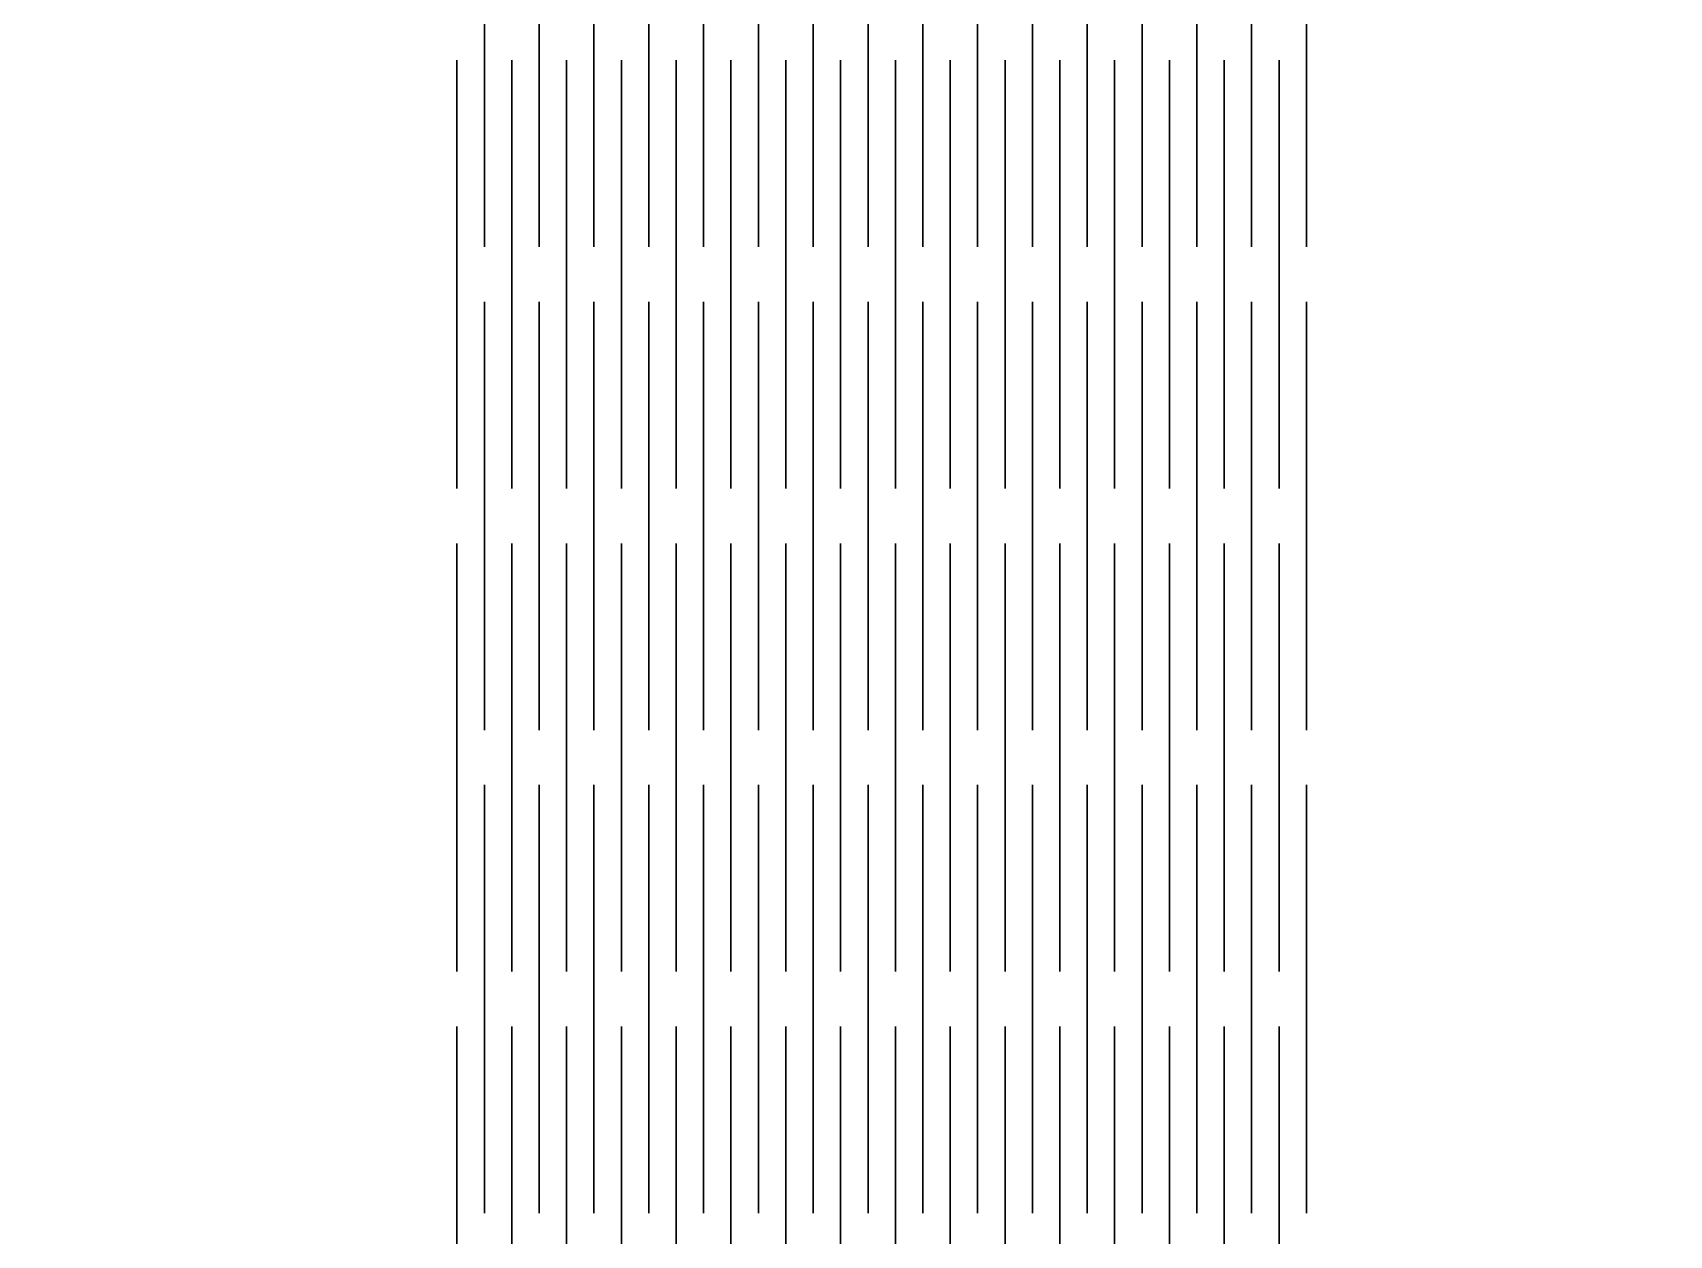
# Model space of a CAD drawing. Header units: millimetres. Extents: x -185 to 230, y -265 to 15.
# Drawn here: x -93.8 to -4.3, y -166.2 to -100.5 of the extents above; entities that cross this region are included whole.
import ezdxf

# ---------------------------------------------------------------- set-up
doc = ezdxf.new("R2010")
doc.units = ezdxf.units.MM
doc.header["$MEASUREMENT"] = 0
doc.layers.add('Layer 1', color=7, linetype='Continuous')

msp = doc.modelspace()

# ---------------------------------------------------------------- linework, layer by layer
at = {"layer": 'Layer 1'}
for points, knots in [([(-183.2829, -220.8256), (-183.2829, -220.8256), (-183.2829, -59.3607), (-183.2829, -59.3607), (-183.2829, -59.3607), (-183.2829, -59.3607), (85.8667, -59.3607), (85.8667, -59.3607), (85.8667, -59.3607), (85.8667, -59.3607), (85.8667, -220.8256), (85.8667, -220.8256), (85.8667, -220.8256), (85.8667, -220.8256), (-183.2829, -220.8256), (-183.2829, -220.8256)], [0, 0, 0, 0, 0.2, 0.2, 0.2, 0.2, 0.4, 0.4, 0.4, 0.4, 0.6, 0.6, 0.6, 0.6, 1, 1, 1, 1]), ([(-69.0958, -88.7714), (-69.0958, -88.7714), (-69.0958, -112.1822), (-69.0958, -112.1822), (-69.0958, -112.1822), (-69.0958, -112.1822), (-69.0958, -88.7714), (-69.0958, -88.7714)], [0, 0, 0, 0, 0.3333333, 0.3333333, 0.3333333, 0.3333333, 1, 1, 1, 1]), ([(-66.0991, -88.7714), (-66.0991, -88.7714), (-66.0991, -112.1822), (-66.0991, -112.1822), (-66.0991, -112.1822), (-66.0991, -112.1822), (-66.0991, -88.7714), (-66.0991, -88.7714)], [0, 0, 0, 0, 0.3333333, 0.3333333, 0.3333333, 0.3333333, 1, 1, 1, 1]), ([(-63.1024, -88.7714), (-63.1024, -88.7714), (-63.1024, -112.1822), (-63.1024, -112.1822), (-63.1024, -112.1822), (-63.1024, -112.1822), (-63.1024, -88.7714), (-63.1024, -88.7714)], [0, 0, 0, 0, 0.3333333, 0.3333333, 0.3333333, 0.3333333, 1, 1, 1, 1]), ([(-60.1057, -88.7714), (-60.1057, -88.7714), (-60.1057, -112.1822), (-60.1057, -112.1822), (-60.1057, -112.1822), (-60.1057, -112.1822), (-60.1057, -88.7714), (-60.1057, -88.7714)], [0, 0, 0, 0, 0.3333333, 0.3333333, 0.3333333, 0.3333333, 1, 1, 1, 1]), ([(-57.1091, -88.7714), (-57.1091, -88.7714), (-57.1091, -112.1822), (-57.1091, -112.1822), (-57.1091, -112.1822), (-57.1091, -112.1822), (-57.1091, -88.7714), (-57.1091, -88.7714)], [0, 0, 0, 0, 0.3333333, 0.3333333, 0.3333333, 0.3333333, 1, 1, 1, 1]), ([(-54.1124, -88.7714), (-54.1124, -88.7714), (-54.1124, -112.1822), (-54.1124, -112.1822), (-54.1124, -112.1822), (-54.1124, -112.1822), (-54.1124, -88.7714), (-54.1124, -88.7714)], [0, 0, 0, 0, 0.3333333, 0.3333333, 0.3333333, 0.3333333, 1, 1, 1, 1]), ([(-51.1157, -88.7714), (-51.1157, -88.7714), (-51.1157, -112.1822), (-51.1157, -112.1822), (-51.1157, -112.1822), (-51.1157, -112.1822), (-51.1157, -88.7714), (-51.1157, -88.7714)], [0, 0, 0, 0, 0.3333333, 0.3333333, 0.3333333, 0.3333333, 1, 1, 1, 1]), ([(-48.119, -88.7714), (-48.119, -88.7714), (-48.119, -112.1822), (-48.119, -112.1822), (-48.119, -112.1822), (-48.119, -112.1822), (-48.119, -88.7714), (-48.119, -88.7714)], [0, 0, 0, 0, 0.3333333, 0.3333333, 0.3333333, 0.3333333, 1, 1, 1, 1]), ([(-45.1224, -88.7714), (-45.1224, -88.7714), (-45.1224, -112.1822), (-45.1224, -112.1822), (-45.1224, -112.1822), (-45.1224, -112.1822), (-45.1224, -88.7714), (-45.1224, -88.7714)], [0, 0, 0, 0, 0.3333333, 0.3333333, 0.3333333, 0.3333333, 1, 1, 1, 1]), ([(-42.1257, -88.7714), (-42.1257, -88.7714), (-42.1257, -112.1822), (-42.1257, -112.1822), (-42.1257, -112.1822), (-42.1257, -112.1822), (-42.1257, -88.7714), (-42.1257, -88.7714)], [0, 0, 0, 0, 0.3333333, 0.3333333, 0.3333333, 0.3333333, 1, 1, 1, 1]), ([(-39.129, -88.7714), (-39.129, -88.7714), (-39.129, -112.1822), (-39.129, -112.1822), (-39.129, -112.1822), (-39.129, -112.1822), (-39.129, -88.7714), (-39.129, -88.7714)], [0, 0, 0, 0, 0.3333333, 0.3333333, 0.3333333, 0.3333333, 1, 1, 1, 1]), ([(-36.1324, -88.7714), (-36.1324, -88.7714), (-36.1324, -112.1822), (-36.1324, -112.1822), (-36.1324, -112.1822), (-36.1324, -112.1822), (-36.1324, -88.7714), (-36.1324, -88.7714)], [0, 0, 0, 0, 0.3333333, 0.3333333, 0.3333333, 0.3333333, 1, 1, 1, 1]), ([(-33.1357, -88.7714), (-33.1357, -88.7714), (-33.1357, -112.1822), (-33.1357, -112.1822), (-33.1357, -112.1822), (-33.1357, -112.1822), (-33.1357, -88.7714), (-33.1357, -88.7714)], [0, 0, 0, 0, 0.3333333, 0.3333333, 0.3333333, 0.3333333, 1, 1, 1, 1]), ([(-30.139, -88.7714), (-30.139, -88.7714), (-30.139, -112.1822), (-30.139, -112.1822), (-30.139, -112.1822), (-30.139, -112.1822), (-30.139, -88.7714), (-30.139, -88.7714)], [0, 0, 0, 0, 0.3333333, 0.3333333, 0.3333333, 0.3333333, 1, 1, 1, 1]), ([(-27.1423, -88.7714), (-27.1423, -88.7714), (-27.1423, -112.1822), (-27.1423, -112.1822), (-27.1423, -112.1822), (-27.1423, -112.1822), (-27.1423, -88.7714), (-27.1423, -88.7714)], [0, 0, 0, 0, 0.3333333, 0.3333333, 0.3333333, 0.3333333, 1, 1, 1, 1]), ([(-24.1457, -88.7714), (-24.1457, -88.7714), (-24.1457, -112.1822), (-24.1457, -112.1822), (-24.1457, -112.1822), (-24.1457, -112.1822), (-24.1457, -88.7714), (-24.1457, -88.7714)], [0, 0, 0, 0, 0.3333333, 0.3333333, 0.3333333, 0.3333333, 1, 1, 1, 1]), ([(-70.5941, -125.3876), (-70.5941, -125.3876), (-70.5941, -101.9768), (-70.5941, -101.9768), (-70.5941, -101.9768), (-70.5941, -101.9768), (-70.5941, -125.3876), (-70.5941, -125.3876)], [0, 0, 0, 0, 0.3333333, 0.3333333, 0.3333333, 0.3333333, 1, 1, 1, 1]), ([(-67.5974, -125.3876), (-67.5974, -125.3876), (-67.5974, -101.9768), (-67.5974, -101.9768), (-67.5974, -101.9768), (-67.5974, -101.9768), (-67.5974, -125.3876), (-67.5974, -125.3876)], [0, 0, 0, 0, 0.3333333, 0.3333333, 0.3333333, 0.3333333, 1, 1, 1, 1]), ([(-64.6007, -125.3876), (-64.6007, -125.3876), (-64.6007, -101.9768), (-64.6007, -101.9768), (-64.6007, -101.9768), (-64.6007, -101.9768), (-64.6007, -125.3876), (-64.6007, -125.3876)], [0, 0, 0, 0, 0.3333333, 0.3333333, 0.3333333, 0.3333333, 1, 1, 1, 1]), ([(-61.6041, -125.3876), (-61.6041, -125.3876), (-61.6041, -101.9768), (-61.6041, -101.9768), (-61.6041, -101.9768), (-61.6041, -101.9768), (-61.6041, -125.3876), (-61.6041, -125.3876)], [0, 0, 0, 0, 0.3333333, 0.3333333, 0.3333333, 0.3333333, 1, 1, 1, 1]), ([(-58.6074, -125.3876), (-58.6074, -125.3876), (-58.6074, -101.9768), (-58.6074, -101.9768), (-58.6074, -101.9768), (-58.6074, -101.9768), (-58.6074, -125.3876), (-58.6074, -125.3876)], [0, 0, 0, 0, 0.3333333, 0.3333333, 0.3333333, 0.3333333, 1, 1, 1, 1]), ([(-55.6107, -125.3876), (-55.6107, -125.3876), (-55.6107, -101.9768), (-55.6107, -101.9768), (-55.6107, -101.9768), (-55.6107, -101.9768), (-55.6107, -125.3876), (-55.6107, -125.3876)], [0, 0, 0, 0, 0.3333333, 0.3333333, 0.3333333, 0.3333333, 1, 1, 1, 1]), ([(-52.6141, -125.3876), (-52.6141, -125.3876), (-52.6141, -101.9768), (-52.6141, -101.9768), (-52.6141, -101.9768), (-52.6141, -101.9768), (-52.6141, -125.3876), (-52.6141, -125.3876)], [0, 0, 0, 0, 0.3333333, 0.3333333, 0.3333333, 0.3333333, 1, 1, 1, 1]), ([(-49.6174, -125.3876), (-49.6174, -125.3876), (-49.6174, -101.9768), (-49.6174, -101.9768), (-49.6174, -101.9768), (-49.6174, -101.9768), (-49.6174, -125.3876), (-49.6174, -125.3876)], [0, 0, 0, 0, 0.3333333, 0.3333333, 0.3333333, 0.3333333, 1, 1, 1, 1]), ([(-46.6207, -125.3876), (-46.6207, -125.3876), (-46.6207, -101.9768), (-46.6207, -101.9768), (-46.6207, -101.9768), (-46.6207, -101.9768), (-46.6207, -125.3876), (-46.6207, -125.3876)], [0, 0, 0, 0, 0.3333333, 0.3333333, 0.3333333, 0.3333333, 1, 1, 1, 1]), ([(-43.624, -125.3876), (-43.624, -125.3876), (-43.624, -101.9768), (-43.624, -101.9768), (-43.624, -101.9768), (-43.624, -101.9768), (-43.624, -125.3876), (-43.624, -125.3876)], [0, 0, 0, 0, 0.3333333, 0.3333333, 0.3333333, 0.3333333, 1, 1, 1, 1]), ([(-40.6274, -125.3876), (-40.6274, -125.3876), (-40.6274, -101.9768), (-40.6274, -101.9768), (-40.6274, -101.9768), (-40.6274, -101.9768), (-40.6274, -125.3876), (-40.6274, -125.3876)], [0, 0, 0, 0, 0.3333333, 0.3333333, 0.3333333, 0.3333333, 1, 1, 1, 1]), ([(-37.6307, -125.3876), (-37.6307, -125.3876), (-37.6307, -101.9768), (-37.6307, -101.9768), (-37.6307, -101.9768), (-37.6307, -101.9768), (-37.6307, -125.3876), (-37.6307, -125.3876)], [0, 0, 0, 0, 0.3333333, 0.3333333, 0.3333333, 0.3333333, 1, 1, 1, 1]), ([(-34.634, -125.3876), (-34.634, -125.3876), (-34.634, -101.9768), (-34.634, -101.9768), (-34.634, -101.9768), (-34.634, -101.9768), (-34.634, -125.3876), (-34.634, -125.3876)], [0, 0, 0, 0, 0.3333333, 0.3333333, 0.3333333, 0.3333333, 1, 1, 1, 1]), ([(-31.6373, -125.3876), (-31.6373, -125.3876), (-31.6373, -101.9768), (-31.6373, -101.9768), (-31.6373, -101.9768), (-31.6373, -101.9768), (-31.6373, -125.3876), (-31.6373, -125.3876)], [0, 0, 0, 0, 0.3333333, 0.3333333, 0.3333333, 0.3333333, 1, 1, 1, 1]), ([(-28.6407, -125.3876), (-28.6407, -125.3876), (-28.6407, -101.9768), (-28.6407, -101.9768), (-28.6407, -101.9768), (-28.6407, -101.9768), (-28.6407, -125.3876), (-28.6407, -125.3876)], [0, 0, 0, 0, 0.3333333, 0.3333333, 0.3333333, 0.3333333, 1, 1, 1, 1]), ([(-25.644, -125.3876), (-25.644, -125.3876), (-25.644, -101.9768), (-25.644, -101.9768), (-25.644, -101.9768), (-25.644, -101.9768), (-25.644, -125.3876), (-25.644, -125.3876)], [0, 0, 0, 0, 0.3333333, 0.3333333, 0.3333333, 0.3333333, 1, 1, 1, 1]), ([(-69.0958, -115.1822), (-69.0958, -115.1822), (-69.0958, -138.593), (-69.0958, -138.593), (-69.0958, -138.593), (-69.0958, -138.593), (-69.0958, -115.1822), (-69.0958, -115.1822)], [0, 0, 0, 0, 0.3333333, 0.3333333, 0.3333333, 0.3333333, 1, 1, 1, 1]), ([(-66.0991, -115.1822), (-66.0991, -115.1822), (-66.0991, -138.593), (-66.0991, -138.593), (-66.0991, -138.593), (-66.0991, -138.593), (-66.0991, -115.1822), (-66.0991, -115.1822)], [0, 0, 0, 0, 0.3333333, 0.3333333, 0.3333333, 0.3333333, 1, 1, 1, 1]), ([(-63.1024, -115.1822), (-63.1024, -115.1822), (-63.1024, -138.593), (-63.1024, -138.593), (-63.1024, -138.593), (-63.1024, -138.593), (-63.1024, -115.1822), (-63.1024, -115.1822)], [0, 0, 0, 0, 0.3333333, 0.3333333, 0.3333333, 0.3333333, 1, 1, 1, 1]), ([(-60.1057, -115.1822), (-60.1057, -115.1822), (-60.1057, -138.593), (-60.1057, -138.593), (-60.1057, -138.593), (-60.1057, -138.593), (-60.1057, -115.1822), (-60.1057, -115.1822)], [0, 0, 0, 0, 0.3333333, 0.3333333, 0.3333333, 0.3333333, 1, 1, 1, 1]), ([(-57.1091, -115.1822), (-57.1091, -115.1822), (-57.1091, -138.593), (-57.1091, -138.593), (-57.1091, -138.593), (-57.1091, -138.593), (-57.1091, -115.1822), (-57.1091, -115.1822)], [0, 0, 0, 0, 0.3333333, 0.3333333, 0.3333333, 0.3333333, 1, 1, 1, 1]), ([(-54.1124, -115.1822), (-54.1124, -115.1822), (-54.1124, -138.593), (-54.1124, -138.593), (-54.1124, -138.593), (-54.1124, -138.593), (-54.1124, -115.1822), (-54.1124, -115.1822)], [0, 0, 0, 0, 0.3333333, 0.3333333, 0.3333333, 0.3333333, 1, 1, 1, 1]), ([(-51.1157, -115.1822), (-51.1157, -115.1822), (-51.1157, -138.593), (-51.1157, -138.593), (-51.1157, -138.593), (-51.1157, -138.593), (-51.1157, -115.1822), (-51.1157, -115.1822)], [0, 0, 0, 0, 0.3333333, 0.3333333, 0.3333333, 0.3333333, 1, 1, 1, 1]), ([(-48.119, -115.1822), (-48.119, -115.1822), (-48.119, -138.593), (-48.119, -138.593), (-48.119, -138.593), (-48.119, -138.593), (-48.119, -115.1822), (-48.119, -115.1822)], [0, 0, 0, 0, 0.3333333, 0.3333333, 0.3333333, 0.3333333, 1, 1, 1, 1]), ([(-45.1224, -115.1822), (-45.1224, -115.1822), (-45.1224, -138.593), (-45.1224, -138.593), (-45.1224, -138.593), (-45.1224, -138.593), (-45.1224, -115.1822), (-45.1224, -115.1822)], [0, 0, 0, 0, 0.3333333, 0.3333333, 0.3333333, 0.3333333, 1, 1, 1, 1]), ([(-42.1257, -115.1822), (-42.1257, -115.1822), (-42.1257, -138.593), (-42.1257, -138.593), (-42.1257, -138.593), (-42.1257, -138.593), (-42.1257, -115.1822), (-42.1257, -115.1822)], [0, 0, 0, 0, 0.3333333, 0.3333333, 0.3333333, 0.3333333, 1, 1, 1, 1]), ([(-39.129, -115.1822), (-39.129, -115.1822), (-39.129, -138.593), (-39.129, -138.593), (-39.129, -138.593), (-39.129, -138.593), (-39.129, -115.1822), (-39.129, -115.1822)], [0, 0, 0, 0, 0.3333333, 0.3333333, 0.3333333, 0.3333333, 1, 1, 1, 1]), ([(-36.1324, -115.1822), (-36.1324, -115.1822), (-36.1324, -138.593), (-36.1324, -138.593), (-36.1324, -138.593), (-36.1324, -138.593), (-36.1324, -115.1822), (-36.1324, -115.1822)], [0, 0, 0, 0, 0.3333333, 0.3333333, 0.3333333, 0.3333333, 1, 1, 1, 1]), ([(-33.1357, -115.1822), (-33.1357, -115.1822), (-33.1357, -138.593), (-33.1357, -138.593), (-33.1357, -138.593), (-33.1357, -138.593), (-33.1357, -115.1822), (-33.1357, -115.1822)], [0, 0, 0, 0, 0.3333333, 0.3333333, 0.3333333, 0.3333333, 1, 1, 1, 1]), ([(-30.139, -115.1822), (-30.139, -115.1822), (-30.139, -138.593), (-30.139, -138.593), (-30.139, -138.593), (-30.139, -138.593), (-30.139, -115.1822), (-30.139, -115.1822)], [0, 0, 0, 0, 0.3333333, 0.3333333, 0.3333333, 0.3333333, 1, 1, 1, 1]), ([(-27.1423, -115.1822), (-27.1423, -115.1822), (-27.1423, -138.593), (-27.1423, -138.593), (-27.1423, -138.593), (-27.1423, -138.593), (-27.1423, -115.1822), (-27.1423, -115.1822)], [0, 0, 0, 0, 0.3333333, 0.3333333, 0.3333333, 0.3333333, 1, 1, 1, 1]), ([(-24.1457, -115.1822), (-24.1457, -115.1822), (-24.1457, -138.593), (-24.1457, -138.593), (-24.1457, -138.593), (-24.1457, -138.593), (-24.1457, -115.1822), (-24.1457, -115.1822)], [0, 0, 0, 0, 0.3333333, 0.3333333, 0.3333333, 0.3333333, 1, 1, 1, 1]), ([(-70.5941, -151.7985), (-70.5941, -151.7985), (-70.5941, -128.3877), (-70.5941, -128.3877), (-70.5941, -128.3877), (-70.5941, -128.3877), (-70.5941, -151.7985), (-70.5941, -151.7985)], [0, 0, 0, 0, 0.3333333, 0.3333333, 0.3333333, 0.3333333, 1, 1, 1, 1]), ([(-67.5974, -151.7985), (-67.5974, -151.7985), (-67.5974, -128.3877), (-67.5974, -128.3877), (-67.5974, -128.3877), (-67.5974, -128.3877), (-67.5974, -151.7985), (-67.5974, -151.7985)], [0, 0, 0, 0, 0.3333333, 0.3333333, 0.3333333, 0.3333333, 1, 1, 1, 1]), ([(-64.6007, -151.7985), (-64.6007, -151.7985), (-64.6007, -128.3877), (-64.6007, -128.3877), (-64.6007, -128.3877), (-64.6007, -128.3877), (-64.6007, -151.7985), (-64.6007, -151.7985)], [0, 0, 0, 0, 0.3333333, 0.3333333, 0.3333333, 0.3333333, 1, 1, 1, 1]), ([(-61.6041, -151.7985), (-61.6041, -151.7985), (-61.6041, -128.3877), (-61.6041, -128.3877), (-61.6041, -128.3877), (-61.6041, -128.3877), (-61.6041, -151.7985), (-61.6041, -151.7985)], [0, 0, 0, 0, 0.3333333, 0.3333333, 0.3333333, 0.3333333, 1, 1, 1, 1]), ([(-58.6074, -151.7985), (-58.6074, -151.7985), (-58.6074, -128.3877), (-58.6074, -128.3877), (-58.6074, -128.3877), (-58.6074, -128.3877), (-58.6074, -151.7985), (-58.6074, -151.7985)], [0, 0, 0, 0, 0.3333333, 0.3333333, 0.3333333, 0.3333333, 1, 1, 1, 1]), ([(-55.6107, -151.7985), (-55.6107, -151.7985), (-55.6107, -128.3877), (-55.6107, -128.3877), (-55.6107, -128.3877), (-55.6107, -128.3877), (-55.6107, -151.7985), (-55.6107, -151.7985)], [0, 0, 0, 0, 0.3333333, 0.3333333, 0.3333333, 0.3333333, 1, 1, 1, 1]), ([(-52.6141, -151.7985), (-52.6141, -151.7985), (-52.6141, -128.3877), (-52.6141, -128.3877), (-52.6141, -128.3877), (-52.6141, -128.3877), (-52.6141, -151.7985), (-52.6141, -151.7985)], [0, 0, 0, 0, 0.3333333, 0.3333333, 0.3333333, 0.3333333, 1, 1, 1, 1]), ([(-49.6174, -151.7985), (-49.6174, -151.7985), (-49.6174, -128.3877), (-49.6174, -128.3877), (-49.6174, -128.3877), (-49.6174, -128.3877), (-49.6174, -151.7985), (-49.6174, -151.7985)], [0, 0, 0, 0, 0.3333333, 0.3333333, 0.3333333, 0.3333333, 1, 1, 1, 1]), ([(-46.6207, -151.7985), (-46.6207, -151.7985), (-46.6207, -128.3877), (-46.6207, -128.3877), (-46.6207, -128.3877), (-46.6207, -128.3877), (-46.6207, -151.7985), (-46.6207, -151.7985)], [0, 0, 0, 0, 0.3333333, 0.3333333, 0.3333333, 0.3333333, 1, 1, 1, 1]), ([(-43.624, -151.7985), (-43.624, -151.7985), (-43.624, -128.3877), (-43.624, -128.3877), (-43.624, -128.3877), (-43.624, -128.3877), (-43.624, -151.7985), (-43.624, -151.7985)], [0, 0, 0, 0, 0.3333333, 0.3333333, 0.3333333, 0.3333333, 1, 1, 1, 1]), ([(-40.6274, -151.7985), (-40.6274, -151.7985), (-40.6274, -128.3877), (-40.6274, -128.3877), (-40.6274, -128.3877), (-40.6274, -128.3877), (-40.6274, -151.7985), (-40.6274, -151.7985)], [0, 0, 0, 0, 0.3333333, 0.3333333, 0.3333333, 0.3333333, 1, 1, 1, 1]), ([(-37.6307, -151.7985), (-37.6307, -151.7985), (-37.6307, -128.3877), (-37.6307, -128.3877), (-37.6307, -128.3877), (-37.6307, -128.3877), (-37.6307, -151.7985), (-37.6307, -151.7985)], [0, 0, 0, 0, 0.3333333, 0.3333333, 0.3333333, 0.3333333, 1, 1, 1, 1]), ([(-34.634, -151.7985), (-34.634, -151.7985), (-34.634, -128.3877), (-34.634, -128.3877), (-34.634, -128.3877), (-34.634, -128.3877), (-34.634, -151.7985), (-34.634, -151.7985)], [0, 0, 0, 0, 0.3333333, 0.3333333, 0.3333333, 0.3333333, 1, 1, 1, 1]), ([(-31.6373, -151.7985), (-31.6373, -151.7985), (-31.6373, -128.3877), (-31.6373, -128.3877), (-31.6373, -128.3877), (-31.6373, -128.3877), (-31.6373, -151.7985), (-31.6373, -151.7985)], [0, 0, 0, 0, 0.3333333, 0.3333333, 0.3333333, 0.3333333, 1, 1, 1, 1]), ([(-28.6407, -151.7985), (-28.6407, -151.7985), (-28.6407, -128.3877), (-28.6407, -128.3877), (-28.6407, -128.3877), (-28.6407, -128.3877), (-28.6407, -151.7985), (-28.6407, -151.7985)], [0, 0, 0, 0, 0.3333333, 0.3333333, 0.3333333, 0.3333333, 1, 1, 1, 1]), ([(-25.644, -151.7985), (-25.644, -151.7985), (-25.644, -128.3877), (-25.644, -128.3877), (-25.644, -128.3877), (-25.644, -128.3877), (-25.644, -151.7985), (-25.644, -151.7985)], [0, 0, 0, 0, 0.3333333, 0.3333333, 0.3333333, 0.3333333, 1, 1, 1, 1]), ([(-69.0958, -141.593), (-69.0958, -141.593), (-69.0958, -165.0038), (-69.0958, -165.0038), (-69.0958, -165.0038), (-69.0958, -165.0038), (-69.0958, -141.593), (-69.0958, -141.593)], [0, 0, 0, 0, 0.3333333, 0.3333333, 0.3333333, 0.3333333, 1, 1, 1, 1]), ([(-66.0991, -141.593), (-66.0991, -141.593), (-66.0991, -165.0038), (-66.0991, -165.0038), (-66.0991, -165.0038), (-66.0991, -165.0038), (-66.0991, -141.593), (-66.0991, -141.593)], [0, 0, 0, 0, 0.3333333, 0.3333333, 0.3333333, 0.3333333, 1, 1, 1, 1]), ([(-63.1024, -141.593), (-63.1024, -141.593), (-63.1024, -165.0038), (-63.1024, -165.0038), (-63.1024, -165.0038), (-63.1024, -165.0038), (-63.1024, -141.593), (-63.1024, -141.593)], [0, 0, 0, 0, 0.3333333, 0.3333333, 0.3333333, 0.3333333, 1, 1, 1, 1]), ([(-60.1057, -141.593), (-60.1057, -141.593), (-60.1057, -165.0038), (-60.1057, -165.0038), (-60.1057, -165.0038), (-60.1057, -165.0038), (-60.1057, -141.593), (-60.1057, -141.593)], [0, 0, 0, 0, 0.3333333, 0.3333333, 0.3333333, 0.3333333, 1, 1, 1, 1]), ([(-57.1091, -141.593), (-57.1091, -141.593), (-57.1091, -165.0038), (-57.1091, -165.0038), (-57.1091, -165.0038), (-57.1091, -165.0038), (-57.1091, -141.593), (-57.1091, -141.593)], [0, 0, 0, 0, 0.3333333, 0.3333333, 0.3333333, 0.3333333, 1, 1, 1, 1]), ([(-54.1124, -141.593), (-54.1124, -141.593), (-54.1124, -165.0038), (-54.1124, -165.0038), (-54.1124, -165.0038), (-54.1124, -165.0038), (-54.1124, -141.593), (-54.1124, -141.593)], [0, 0, 0, 0, 0.3333333, 0.3333333, 0.3333333, 0.3333333, 1, 1, 1, 1]), ([(-51.1157, -141.593), (-51.1157, -141.593), (-51.1157, -165.0038), (-51.1157, -165.0038), (-51.1157, -165.0038), (-51.1157, -165.0038), (-51.1157, -141.593), (-51.1157, -141.593)], [0, 0, 0, 0, 0.3333333, 0.3333333, 0.3333333, 0.3333333, 1, 1, 1, 1]), ([(-48.119, -141.593), (-48.119, -141.593), (-48.119, -165.0038), (-48.119, -165.0038), (-48.119, -165.0038), (-48.119, -165.0038), (-48.119, -141.593), (-48.119, -141.593)], [0, 0, 0, 0, 0.3333333, 0.3333333, 0.3333333, 0.3333333, 1, 1, 1, 1]), ([(-45.1224, -141.593), (-45.1224, -141.593), (-45.1224, -165.0038), (-45.1224, -165.0038), (-45.1224, -165.0038), (-45.1224, -165.0038), (-45.1224, -141.593), (-45.1224, -141.593)], [0, 0, 0, 0, 0.3333333, 0.3333333, 0.3333333, 0.3333333, 1, 1, 1, 1]), ([(-42.1257, -141.593), (-42.1257, -141.593), (-42.1257, -165.0038), (-42.1257, -165.0038), (-42.1257, -165.0038), (-42.1257, -165.0038), (-42.1257, -141.593), (-42.1257, -141.593)], [0, 0, 0, 0, 0.3333333, 0.3333333, 0.3333333, 0.3333333, 1, 1, 1, 1]), ([(-39.129, -141.593), (-39.129, -141.593), (-39.129, -165.0038), (-39.129, -165.0038), (-39.129, -165.0038), (-39.129, -165.0038), (-39.129, -141.593), (-39.129, -141.593)], [0, 0, 0, 0, 0.3333333, 0.3333333, 0.3333333, 0.3333333, 1, 1, 1, 1]), ([(-36.1324, -141.593), (-36.1324, -141.593), (-36.1324, -165.0038), (-36.1324, -165.0038), (-36.1324, -165.0038), (-36.1324, -165.0038), (-36.1324, -141.593), (-36.1324, -141.593)], [0, 0, 0, 0, 0.3333333, 0.3333333, 0.3333333, 0.3333333, 1, 1, 1, 1]), ([(-33.1357, -141.593), (-33.1357, -141.593), (-33.1357, -165.0038), (-33.1357, -165.0038), (-33.1357, -165.0038), (-33.1357, -165.0038), (-33.1357, -141.593), (-33.1357, -141.593)], [0, 0, 0, 0, 0.3333333, 0.3333333, 0.3333333, 0.3333333, 1, 1, 1, 1]), ([(-30.139, -141.593), (-30.139, -141.593), (-30.139, -165.0038), (-30.139, -165.0038), (-30.139, -165.0038), (-30.139, -165.0038), (-30.139, -141.593), (-30.139, -141.593)], [0, 0, 0, 0, 0.3333333, 0.3333333, 0.3333333, 0.3333333, 1, 1, 1, 1]), ([(-27.1423, -141.593), (-27.1423, -141.593), (-27.1423, -165.0038), (-27.1423, -165.0038), (-27.1423, -165.0038), (-27.1423, -165.0038), (-27.1423, -141.593), (-27.1423, -141.593)], [0, 0, 0, 0, 0.3333333, 0.3333333, 0.3333333, 0.3333333, 1, 1, 1, 1]), ([(-24.1457, -141.593), (-24.1457, -141.593), (-24.1457, -165.0038), (-24.1457, -165.0038), (-24.1457, -165.0038), (-24.1457, -165.0038), (-24.1457, -141.593), (-24.1457, -141.593)], [0, 0, 0, 0, 0.3333333, 0.3333333, 0.3333333, 0.3333333, 1, 1, 1, 1]), ([(-70.5941, -178.2093), (-70.5941, -178.2093), (-70.5941, -154.7985), (-70.5941, -154.7985), (-70.5941, -154.7985), (-70.5941, -154.7985), (-70.5941, -178.2093), (-70.5941, -178.2093)], [0, 0, 0, 0, 0.3333333, 0.3333333, 0.3333333, 0.3333333, 1, 1, 1, 1]), ([(-67.5974, -178.2093), (-67.5974, -178.2093), (-67.5974, -154.7985), (-67.5974, -154.7985), (-67.5974, -154.7985), (-67.5974, -154.7985), (-67.5974, -178.2093), (-67.5974, -178.2093)], [0, 0, 0, 0, 0.3333333, 0.3333333, 0.3333333, 0.3333333, 1, 1, 1, 1]), ([(-64.6007, -178.2093), (-64.6007, -178.2093), (-64.6007, -154.7985), (-64.6007, -154.7985), (-64.6007, -154.7985), (-64.6007, -154.7985), (-64.6007, -178.2093), (-64.6007, -178.2093)], [0, 0, 0, 0, 0.3333333, 0.3333333, 0.3333333, 0.3333333, 1, 1, 1, 1]), ([(-61.6041, -178.2093), (-61.6041, -178.2093), (-61.6041, -154.7985), (-61.6041, -154.7985), (-61.6041, -154.7985), (-61.6041, -154.7985), (-61.6041, -178.2093), (-61.6041, -178.2093)], [0, 0, 0, 0, 0.3333333, 0.3333333, 0.3333333, 0.3333333, 1, 1, 1, 1]), ([(-58.6074, -178.2093), (-58.6074, -178.2093), (-58.6074, -154.7985), (-58.6074, -154.7985), (-58.6074, -154.7985), (-58.6074, -154.7985), (-58.6074, -178.2093), (-58.6074, -178.2093)], [0, 0, 0, 0, 0.3333333, 0.3333333, 0.3333333, 0.3333333, 1, 1, 1, 1]), ([(-55.6107, -178.2093), (-55.6107, -178.2093), (-55.6107, -154.7985), (-55.6107, -154.7985), (-55.6107, -154.7985), (-55.6107, -154.7985), (-55.6107, -178.2093), (-55.6107, -178.2093)], [0, 0, 0, 0, 0.3333333, 0.3333333, 0.3333333, 0.3333333, 1, 1, 1, 1]), ([(-52.6141, -178.2093), (-52.6141, -178.2093), (-52.6141, -154.7985), (-52.6141, -154.7985), (-52.6141, -154.7985), (-52.6141, -154.7985), (-52.6141, -178.2093), (-52.6141, -178.2093)], [0, 0, 0, 0, 0.3333333, 0.3333333, 0.3333333, 0.3333333, 1, 1, 1, 1]), ([(-49.6174, -178.2093), (-49.6174, -178.2093), (-49.6174, -154.7985), (-49.6174, -154.7985), (-49.6174, -154.7985), (-49.6174, -154.7985), (-49.6174, -178.2093), (-49.6174, -178.2093)], [0, 0, 0, 0, 0.3333333, 0.3333333, 0.3333333, 0.3333333, 1, 1, 1, 1]), ([(-46.6207, -178.2093), (-46.6207, -178.2093), (-46.6207, -154.7985), (-46.6207, -154.7985), (-46.6207, -154.7985), (-46.6207, -154.7985), (-46.6207, -178.2093), (-46.6207, -178.2093)], [0, 0, 0, 0, 0.3333333, 0.3333333, 0.3333333, 0.3333333, 1, 1, 1, 1]), ([(-43.624, -178.2093), (-43.624, -178.2093), (-43.624, -154.7985), (-43.624, -154.7985), (-43.624, -154.7985), (-43.624, -154.7985), (-43.624, -178.2093), (-43.624, -178.2093)], [0, 0, 0, 0, 0.3333333, 0.3333333, 0.3333333, 0.3333333, 1, 1, 1, 1]), ([(-40.6274, -178.2093), (-40.6274, -178.2093), (-40.6274, -154.7985), (-40.6274, -154.7985), (-40.6274, -154.7985), (-40.6274, -154.7985), (-40.6274, -178.2093), (-40.6274, -178.2093)], [0, 0, 0, 0, 0.3333333, 0.3333333, 0.3333333, 0.3333333, 1, 1, 1, 1]), ([(-37.6307, -178.2093), (-37.6307, -178.2093), (-37.6307, -154.7985), (-37.6307, -154.7985), (-37.6307, -154.7985), (-37.6307, -154.7985), (-37.6307, -178.2093), (-37.6307, -178.2093)], [0, 0, 0, 0, 0.3333333, 0.3333333, 0.3333333, 0.3333333, 1, 1, 1, 1]), ([(-34.634, -178.2093), (-34.634, -178.2093), (-34.634, -154.7985), (-34.634, -154.7985), (-34.634, -154.7985), (-34.634, -154.7985), (-34.634, -178.2093), (-34.634, -178.2093)], [0, 0, 0, 0, 0.3333333, 0.3333333, 0.3333333, 0.3333333, 1, 1, 1, 1]), ([(-31.6373, -178.2093), (-31.6373, -178.2093), (-31.6373, -154.7985), (-31.6373, -154.7985), (-31.6373, -154.7985), (-31.6373, -154.7985), (-31.6373, -178.2093), (-31.6373, -178.2093)], [0, 0, 0, 0, 0.3333333, 0.3333333, 0.3333333, 0.3333333, 1, 1, 1, 1]), ([(-28.6407, -178.2093), (-28.6407, -178.2093), (-28.6407, -154.7985), (-28.6407, -154.7985), (-28.6407, -154.7985), (-28.6407, -154.7985), (-28.6407, -178.2093), (-28.6407, -178.2093)], [0, 0, 0, 0, 0.3333333, 0.3333333, 0.3333333, 0.3333333, 1, 1, 1, 1]), ([(-25.644, -178.2093), (-25.644, -178.2093), (-25.644, -154.7985), (-25.644, -154.7985), (-25.644, -154.7985), (-25.644, -154.7985), (-25.644, -178.2093), (-25.644, -178.2093)], [0, 0, 0, 0, 0.3333333, 0.3333333, 0.3333333, 0.3333333, 1, 1, 1, 1])]:
    msp.add_open_spline(points, degree=3, knots=knots, dxfattribs=at)
at = {"layer": 'Layer 1', "color": 1, "lineweight": 25}
msp.add_open_spline([(-183.2829, -220.8256), (-183.2829, -220.8256), (-183.2829, -59.3607), (-183.2829, -59.3607), (-183.2829, -59.3607), (-183.2829, -59.3607), (85.8667, -59.3607), (85.8667, -59.3607), (85.8667, -59.3607), (85.8667, -59.3607), (85.8667, -220.8256), (85.8667, -220.8256), (85.8667, -220.8256), (85.8667, -220.8256), (-183.2829, -220.8256), (-183.2829, -220.8256)], degree=3, knots=[0, 0, 0, 0, 0.2, 0.2, 0.2, 0.2, 0.4, 0.4, 0.4, 0.4, 0.6, 0.6, 0.6, 0.6, 1, 1, 1, 1], dxfattribs=at)
for points in [[(-69.0958, -88.7714), (-69.0958, -88.7714), (-69.0958, -112.1822), (-69.0958, -112.1822)], [(-66.0991, -88.7714), (-66.0991, -88.7714), (-66.0991, -112.1822), (-66.0991, -112.1822)], [(-63.1024, -88.7714), (-63.1024, -88.7714), (-63.1024, -112.1822), (-63.1024, -112.1822)], [(-60.1057, -88.7714), (-60.1057, -88.7714), (-60.1057, -112.1822), (-60.1057, -112.1822)], [(-57.1091, -88.7714), (-57.1091, -88.7714), (-57.1091, -112.1822), (-57.1091, -112.1822)], [(-54.1124, -88.7714), (-54.1124, -88.7714), (-54.1124, -112.1822), (-54.1124, -112.1822)], [(-51.1157, -88.7714), (-51.1157, -88.7714), (-51.1157, -112.1822), (-51.1157, -112.1822)], [(-48.119, -88.7714), (-48.119, -88.7714), (-48.119, -112.1822), (-48.119, -112.1822)], [(-45.1224, -88.7714), (-45.1224, -88.7714), (-45.1224, -112.1822), (-45.1224, -112.1822)], [(-42.1257, -88.7714), (-42.1257, -88.7714), (-42.1257, -112.1822), (-42.1257, -112.1822)], [(-39.129, -88.7714), (-39.129, -88.7714), (-39.129, -112.1822), (-39.129, -112.1822)], [(-36.1324, -88.7714), (-36.1324, -88.7714), (-36.1324, -112.1822), (-36.1324, -112.1822)], [(-33.1357, -88.7714), (-33.1357, -88.7714), (-33.1357, -112.1822), (-33.1357, -112.1822)], [(-30.139, -88.7714), (-30.139, -88.7714), (-30.139, -112.1822), (-30.139, -112.1822)], [(-27.1423, -88.7714), (-27.1423, -88.7714), (-27.1423, -112.1822), (-27.1423, -112.1822)], [(-24.1457, -88.7714), (-24.1457, -88.7714), (-24.1457, -112.1822), (-24.1457, -112.1822)], [(-70.5941, -125.3876), (-70.5941, -125.3876), (-70.5941, -101.9768), (-70.5941, -101.9768)], [(-67.5974, -125.3876), (-67.5974, -125.3876), (-67.5974, -101.9768), (-67.5974, -101.9768)], [(-64.6007, -125.3876), (-64.6007, -125.3876), (-64.6007, -101.9768), (-64.6007, -101.9768)], [(-61.6041, -125.3876), (-61.6041, -125.3876), (-61.6041, -101.9768), (-61.6041, -101.9768)], [(-58.6074, -125.3876), (-58.6074, -125.3876), (-58.6074, -101.9768), (-58.6074, -101.9768)], [(-55.6107, -125.3876), (-55.6107, -125.3876), (-55.6107, -101.9768), (-55.6107, -101.9768)], [(-52.6141, -125.3876), (-52.6141, -125.3876), (-52.6141, -101.9768), (-52.6141, -101.9768)], [(-49.6174, -125.3876), (-49.6174, -125.3876), (-49.6174, -101.9768), (-49.6174, -101.9768)], [(-46.6207, -125.3876), (-46.6207, -125.3876), (-46.6207, -101.9768), (-46.6207, -101.9768)], [(-43.624, -125.3876), (-43.624, -125.3876), (-43.624, -101.9768), (-43.624, -101.9768)], [(-40.6274, -125.3876), (-40.6274, -125.3876), (-40.6274, -101.9768), (-40.6274, -101.9768)], [(-37.6307, -125.3876), (-37.6307, -125.3876), (-37.6307, -101.9768), (-37.6307, -101.9768)], [(-34.634, -125.3876), (-34.634, -125.3876), (-34.634, -101.9768), (-34.634, -101.9768)], [(-31.6373, -125.3876), (-31.6373, -125.3876), (-31.6373, -101.9768), (-31.6373, -101.9768)], [(-28.6407, -125.3876), (-28.6407, -125.3876), (-28.6407, -101.9768), (-28.6407, -101.9768)], [(-25.644, -125.3876), (-25.644, -125.3876), (-25.644, -101.9768), (-25.644, -101.9768)], [(-69.0958, -115.1822), (-69.0958, -115.1822), (-69.0958, -138.593), (-69.0958, -138.593)], [(-66.0991, -115.1822), (-66.0991, -115.1822), (-66.0991, -138.593), (-66.0991, -138.593)], [(-63.1024, -115.1822), (-63.1024, -115.1822), (-63.1024, -138.593), (-63.1024, -138.593)], [(-60.1057, -115.1822), (-60.1057, -115.1822), (-60.1057, -138.593), (-60.1057, -138.593)], [(-57.1091, -115.1822), (-57.1091, -115.1822), (-57.1091, -138.593), (-57.1091, -138.593)], [(-54.1124, -115.1822), (-54.1124, -115.1822), (-54.1124, -138.593), (-54.1124, -138.593)], [(-51.1157, -115.1822), (-51.1157, -115.1822), (-51.1157, -138.593), (-51.1157, -138.593)], [(-48.119, -115.1822), (-48.119, -115.1822), (-48.119, -138.593), (-48.119, -138.593)], [(-45.1224, -115.1822), (-45.1224, -115.1822), (-45.1224, -138.593), (-45.1224, -138.593)], [(-42.1257, -115.1822), (-42.1257, -115.1822), (-42.1257, -138.593), (-42.1257, -138.593)], [(-39.129, -115.1822), (-39.129, -115.1822), (-39.129, -138.593), (-39.129, -138.593)], [(-36.1324, -115.1822), (-36.1324, -115.1822), (-36.1324, -138.593), (-36.1324, -138.593)], [(-33.1357, -115.1822), (-33.1357, -115.1822), (-33.1357, -138.593), (-33.1357, -138.593)], [(-30.139, -115.1822), (-30.139, -115.1822), (-30.139, -138.593), (-30.139, -138.593)], [(-27.1423, -115.1822), (-27.1423, -115.1822), (-27.1423, -138.593), (-27.1423, -138.593)], [(-24.1457, -115.1822), (-24.1457, -115.1822), (-24.1457, -138.593), (-24.1457, -138.593)], [(-70.5941, -151.7985), (-70.5941, -151.7985), (-70.5941, -128.3877), (-70.5941, -128.3877)], [(-67.5974, -151.7985), (-67.5974, -151.7985), (-67.5974, -128.3877), (-67.5974, -128.3877)], [(-64.6007, -151.7985), (-64.6007, -151.7985), (-64.6007, -128.3877), (-64.6007, -128.3877)], [(-61.6041, -151.7985), (-61.6041, -151.7985), (-61.6041, -128.3877), (-61.6041, -128.3877)], [(-58.6074, -151.7985), (-58.6074, -151.7985), (-58.6074, -128.3877), (-58.6074, -128.3877)], [(-55.6107, -151.7985), (-55.6107, -151.7985), (-55.6107, -128.3877), (-55.6107, -128.3877)], [(-52.6141, -151.7985), (-52.6141, -151.7985), (-52.6141, -128.3877), (-52.6141, -128.3877)], [(-49.6174, -151.7985), (-49.6174, -151.7985), (-49.6174, -128.3877), (-49.6174, -128.3877)], [(-46.6207, -151.7985), (-46.6207, -151.7985), (-46.6207, -128.3877), (-46.6207, -128.3877)], [(-43.624, -151.7985), (-43.624, -151.7985), (-43.624, -128.3877), (-43.624, -128.3877)], [(-40.6274, -151.7985), (-40.6274, -151.7985), (-40.6274, -128.3877), (-40.6274, -128.3877)], [(-37.6307, -151.7985), (-37.6307, -151.7985), (-37.6307, -128.3877), (-37.6307, -128.3877)], [(-34.634, -151.7985), (-34.634, -151.7985), (-34.634, -128.3877), (-34.634, -128.3877)], [(-31.6373, -151.7985), (-31.6373, -151.7985), (-31.6373, -128.3877), (-31.6373, -128.3877)], [(-28.6407, -151.7985), (-28.6407, -151.7985), (-28.6407, -128.3877), (-28.6407, -128.3877)], [(-25.644, -151.7985), (-25.644, -151.7985), (-25.644, -128.3877), (-25.644, -128.3877)], [(-69.0958, -141.593), (-69.0958, -141.593), (-69.0958, -165.0038), (-69.0958, -165.0038)], [(-66.0991, -141.593), (-66.0991, -141.593), (-66.0991, -165.0038), (-66.0991, -165.0038)], [(-63.1024, -141.593), (-63.1024, -141.593), (-63.1024, -165.0038), (-63.1024, -165.0038)], [(-60.1057, -141.593), (-60.1057, -141.593), (-60.1057, -165.0038), (-60.1057, -165.0038)], [(-57.1091, -141.593), (-57.1091, -141.593), (-57.1091, -165.0038), (-57.1091, -165.0038)], [(-54.1124, -141.593), (-54.1124, -141.593), (-54.1124, -165.0038), (-54.1124, -165.0038)], [(-51.1157, -141.593), (-51.1157, -141.593), (-51.1157, -165.0038), (-51.1157, -165.0038)], [(-48.119, -141.593), (-48.119, -141.593), (-48.119, -165.0038), (-48.119, -165.0038)], [(-45.1224, -141.593), (-45.1224, -141.593), (-45.1224, -165.0038), (-45.1224, -165.0038)], [(-42.1257, -141.593), (-42.1257, -141.593), (-42.1257, -165.0038), (-42.1257, -165.0038)], [(-39.129, -141.593), (-39.129, -141.593), (-39.129, -165.0038), (-39.129, -165.0038)], [(-36.1324, -141.593), (-36.1324, -141.593), (-36.1324, -165.0038), (-36.1324, -165.0038)], [(-33.1357, -141.593), (-33.1357, -141.593), (-33.1357, -165.0038), (-33.1357, -165.0038)], [(-30.139, -141.593), (-30.139, -141.593), (-30.139, -165.0038), (-30.139, -165.0038)], [(-27.1423, -141.593), (-27.1423, -141.593), (-27.1423, -165.0038), (-27.1423, -165.0038)], [(-24.1457, -141.593), (-24.1457, -141.593), (-24.1457, -165.0038), (-24.1457, -165.0038)], [(-70.5941, -178.2093), (-70.5941, -178.2093), (-70.5941, -154.7985), (-70.5941, -154.7985)], [(-67.5974, -178.2093), (-67.5974, -178.2093), (-67.5974, -154.7985), (-67.5974, -154.7985)], [(-64.6007, -178.2093), (-64.6007, -178.2093), (-64.6007, -154.7985), (-64.6007, -154.7985)], [(-61.6041, -178.2093), (-61.6041, -178.2093), (-61.6041, -154.7985), (-61.6041, -154.7985)], [(-58.6074, -178.2093), (-58.6074, -178.2093), (-58.6074, -154.7985), (-58.6074, -154.7985)], [(-55.6107, -178.2093), (-55.6107, -178.2093), (-55.6107, -154.7985), (-55.6107, -154.7985)], [(-52.6141, -178.2093), (-52.6141, -178.2093), (-52.6141, -154.7985), (-52.6141, -154.7985)], [(-49.6174, -178.2093), (-49.6174, -178.2093), (-49.6174, -154.7985), (-49.6174, -154.7985)], [(-46.6207, -178.2093), (-46.6207, -178.2093), (-46.6207, -154.7985), (-46.6207, -154.7985)], [(-43.624, -178.2093), (-43.624, -178.2093), (-43.624, -154.7985), (-43.624, -154.7985)], [(-40.6274, -178.2093), (-40.6274, -178.2093), (-40.6274, -154.7985), (-40.6274, -154.7985)], [(-37.6307, -178.2093), (-37.6307, -178.2093), (-37.6307, -154.7985), (-37.6307, -154.7985)], [(-34.634, -178.2093), (-34.634, -178.2093), (-34.634, -154.7985), (-34.634, -154.7985)], [(-31.6373, -178.2093), (-31.6373, -178.2093), (-31.6373, -154.7985), (-31.6373, -154.7985)], [(-28.6407, -178.2093), (-28.6407, -178.2093), (-28.6407, -154.7985), (-28.6407, -154.7985)], [(-25.644, -178.2093), (-25.644, -178.2093), (-25.644, -154.7985), (-25.644, -154.7985)]]:
    msp.add_open_spline(points, degree=3, dxfattribs=at)

doc.saveas('drawing.dxf')
